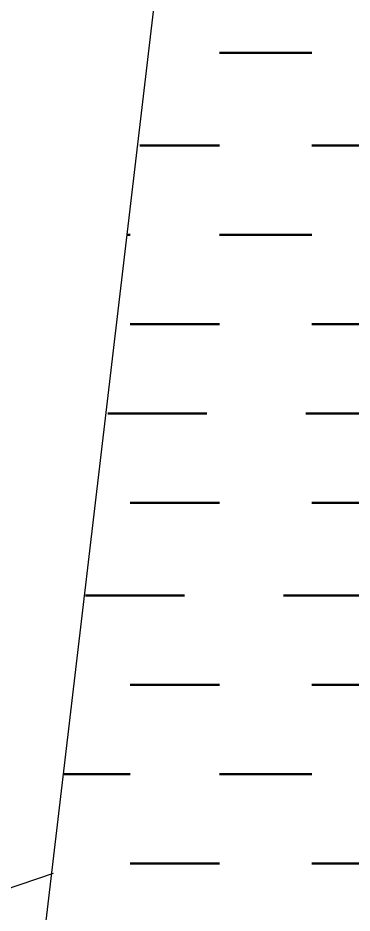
# Model space of a CAD drawing. Header units: inches. Extents: x -351 to 2582, y -266 to 144.
# Drawn here: x 501.848 to 502.185, y -62.356 to -61.452 of the extents above; entities that cross this region are included whole.
import ezdxf

# ---------------------------------------------------------------- set-up
doc = ezdxf.new("R2010")
doc.units = ezdxf.units.IN
doc.header["$MEASUREMENT"] = 0
doc.linetypes.add('PDF_IMPORT', pattern=[1, 0.8, -0.2])
doc.layers.add('PDF_Geometry', color=7, linetype='Continuous')

# ---------------------------------------------------------------- blocks, each defined once
blk = doc.blocks.new('ewrew')
at = {"layer": 'PDF_Geometry', "lineweight": 25, "elevation": 0}
for points in [[(9302.0412, 5140.0925), (9301.4881, 5140.327), (9297.6784, 5139.0306), (9297.4129, 5136.7828), (9297.8554, 5136.5439)], [(9296.904, 5136.8005), (9297.4394, 5136.9819)]]:
    blk.add_lwpolyline(points, dxfattribs=at)
at = {"layer": 'PDF_Geometry', "lineweight": 50, "elevation": 0}
for points in [[(9297.6695, 5138.1191), (9297.7978, 5138.1191)], [(9297.5589, 5137.9908), (9297.6695, 5137.9908)], [(9297.7978, 5137.9908), (9297.9217, 5137.9908)], [(9297.5412, 5137.8669), (9297.5456, 5137.8669)], [(9297.6695, 5137.8669), (9297.7978, 5137.8669)], [(9297.5456, 5137.743), (9297.6695, 5137.743)], [(9297.7978, 5137.743), (9297.9217, 5137.743)], [(9297.5456, 5137.4952), (9297.6695, 5137.4952)], [(9297.7978, 5137.4952), (9297.9217, 5137.4952)], [(9297.5456, 5137.243), (9297.6695, 5137.243)], [(9297.7978, 5137.243), (9297.9217, 5137.243)], [(9297.4527, 5137.1191), (9297.5456, 5137.1191)], [(9297.6695, 5137.1191), (9297.7978, 5137.1191)], [(9297.5456, 5136.9952), (9297.6695, 5136.9952)], [(9297.7978, 5136.9952), (9297.8996, 5136.9952)]]:
    blk.add_lwpolyline(points, dxfattribs=at)
at = {"layer": 'PDF_Geometry', "linetype": 'PDF_IMPORT', "lineweight": 50, "ltscale": 0.15834, "elevation": 0}
for points in [[(9297.5146, 5137.6191), (9297.9616, 5137.6191)], [(9297.4837, 5137.3669), (9297.935, 5137.3669)]]:
    blk.add_lwpolyline(points, dxfattribs=at)

msp = doc.modelspace()

# ---------------------------------------------------------------- block references
at = {"color": 1, "xscale": 0.7281181409382419, "yscale": 0.7281181409382419, "zscale": 0.7281181409382419}
msp.add_blockref('ewrew', (-6267.75042, -3802.64539, 0), dxfattribs=at)

doc.saveas('drawing.dxf')
